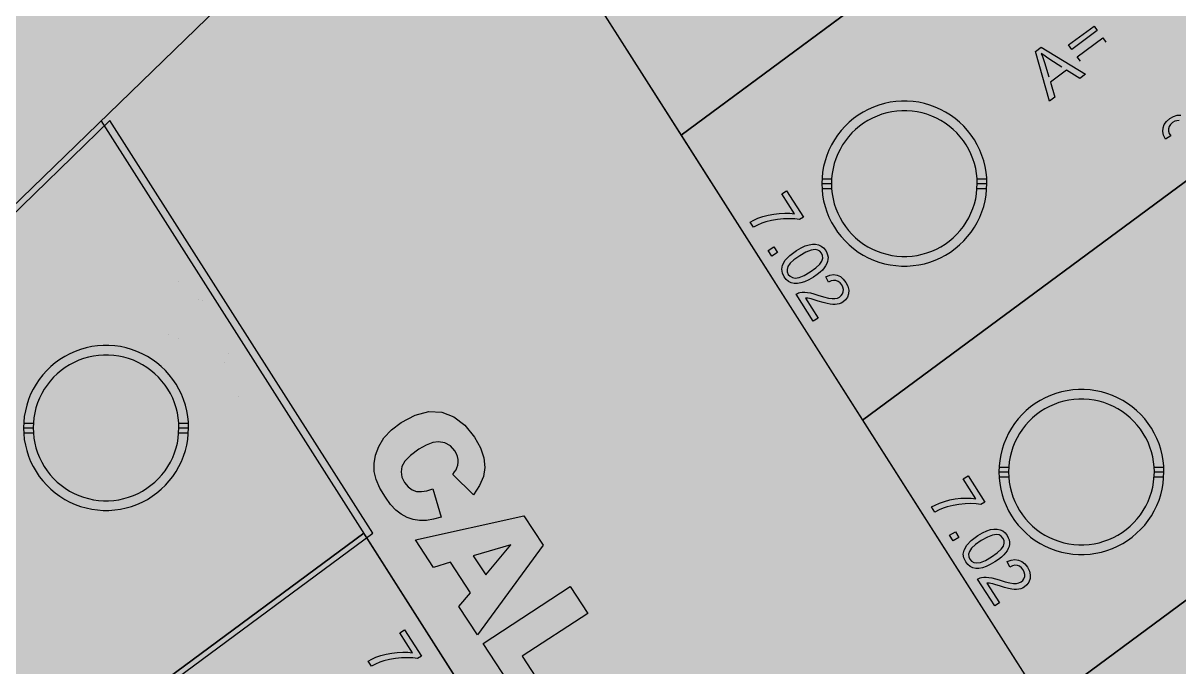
# Model space of a CAD drawing. Extents: x -5280327 to 29700, y -3925683 to 5564800.
# Drawn here: x 21607 to 22547, y 9673 to 10197 of the extents above; entities that cross this region are included whole.
import ezdxf

# ---------------------------------------------------------------- set-up
doc = ezdxf.new("R2010")
doc.units = 0
doc.linetypes.add('6', pattern=[2640.874023, 1320.437012, -1320.437012])
doc.layers.get('0').update_dxf_attribs({"linetype": 'CONTINUOUS'})
for name, color, linetype in [('31_PREDIOS_TOTAL', 7, 'CONTINUOUS'), ('CIRCULO', 7, 'CONTINUOUS'), ('LOTES', 7, 'CONTINUOUS'), ('textos', 7, 'CONTINUOUS')]:
    doc.layers.add(name, color=color, linetype=linetype)

msp = doc.modelspace()

# ---------------------------------------------------------------- linework, layer by layer
at = {"color": 7, "linetype": '6', "const_width": 10343.08}
msp.add_lwpolyline([(0, 29405.62), (24528.32, 0)], dxfattribs=at)
msp.add_lwpolyline([(0, 29405.62), (24528.32, 0)], dxfattribs=at)
at = {"color": 7}
for points in [[(22142.17, 10105.49, 66061.73), (22850.55, 10629.49, 66061.73)], [(16936.71, 5592.63, 33050.6), (16964.45, 5610.34, 33050.6), (17311.34, 5926.8, 33050.6), (17747.95, 6338.11, 33050.6), (18321.34, 6882.04, 33050.6), (18647, 7191.72, 33050.6), (19214.27, 7737.02, 33050.6), (19611.56, 8127.19, 33050.6), (20142.02, 8640.13, 33050.6), (20597.98, 9076.75, 33050.6), (21046.7, 9511.8, 33050.6), (21516.53, 9968.51, 33050.6), (21996.07, 10433.28, 33050.6)], [(22289.78, 9873.67, 66061.73), (22935.43, 10351.26, 66061.73)], [(22437.39, 9641.85, 66061.73), (22924.39, 10002.08, 66061.73)], [(21940.17, 9817.84, -190366.71), (21946.9, 9794.87, -190366.7), (21946.9, 9794.87, -190366.7), (21940.82, 9793.08, -190366.69), (21935, 9792.18, -190366.69), (21929.44, 9792.15, -190366.69), (21929.44, 9792.15, -190366.69), (21924.17, 9792.98, -190366.69), (21919.2, 9794.64, -190366.69), (21914.53, 9797.13, -190366.69), (21914.53, 9797.13, -190366.69), (21910.08, 9800.61, -190366.69), (21905.74, 9805.24, -190366.69), (21901.53, 9811.02, -190366.69), (21901.53, 9811.02, -190366.69), (21897.18, 9818.49, -190366.69), (21894.19, 9825.51, -190366.69), (21892.56, 9832.08, -190366.7), (21892.56, 9832.08, -190366.7), (21892.33, 9838.57, -190366.7), (21893.51, 9845.36, -190366.7), (21896.12, 9852.44, -190366.71), (21896.12, 9852.44, -190366.71), (21900.36, 9859.42, -190366.71), (21906.42, 9865.91, -190366.72), (21914.3, 9871.9, -190366.73), (21914.3, 9871.9, -190366.73), (21925.8, 9877.93, -190366.73), (21936.85, 9880.7, -190366.74), (21947.45, 9880.21, -190366.74), (21947.45, 9880.21, -190366.74), (21957.34, 9876.55, -190366.74), (21966.25, 9869.79, -190366.74), (21974.19, 9859.93, -190366.74), (21974.19, 9859.93, -190366.74), (21979, 9851.25, -190366.74), (21981.78, 9843.05, -190366.73), (21982.52, 9835.34, -190366.73), (21982.52, 9835.34, -190366.73), (21981.32, 9827.9, -190366.73), (21978.26, 9820.48, -190366.72), (21973.33, 9813.1, -190366.72), (21956.4, 9829.62, -190366.72), (21956.4, 9829.62, -190366.72), (21957.92, 9831.59, -190366.72), (21959.04, 9833.33, -190366.72), (21959.75, 9834.84, -190366.72), (21959.75, 9834.84, -190366.72), (21960.44, 9837.17, -190366.72), (21960.75, 9839.51, -190366.73), (21960.68, 9841.86, -190366.73), (21960.68, 9841.86, -190366.73), (21960.23, 9844.2, -190366.73), (21959.39, 9846.47, -190366.73), (21958.15, 9848.69, -190366.73), (21958.15, 9848.69, -190366.73), (21954.5, 9852.83, -190366.73), (21950.01, 9855.33, -190366.73), (21944.71, 9856.18, -190366.73), (21944.71, 9856.18, -190366.73), (21940.09, 9855.54, -190366.73), (21934.78, 9853.5, -190366.72), (21928.78, 9850.05, -190366.72), (21928.78, 9850.05, -190366.72), (21922, 9845.06, -190366.71), (21917.39, 9840.35, -190366.71), (21914.95, 9835.92, -190366.71), (21914.95, 9835.92, -190366.71), (21914.29, 9831.62, -190366.7), (21915.02, 9827.32, -190366.7), (21917.14, 9823.01, -190366.7), (21917.14, 9823.01, -190366.7), (21920.05, 9819.42, -190366.7), (21923.29, 9817.02, -190366.7), (21926.88, 9815.81, -190366.7), (21926.88, 9815.81, -190366.7), (21930.85, 9815.64, -190366.7), (21935.29, 9816.31, -190366.7), (21940.17, 9817.84, -190366.71)], [(21970.88, 9733.16, -190366.67), (21954.58, 9758.1, -190366.68), (21940.65, 9753.89, -190366.67), (21926.03, 9776.27, -190366.68), (22014.28, 9795.92, -190366.72), (22029.87, 9772.05, -190366.72), (21976.42, 9699.13, -190366.66), (21961.45, 9722.04, -190366.67), (21970.88, 9733.16, -190366.67)], [(21221.14, 9291.46, 66160.85), (21883.99, 9781.77, 66160.85)], [(22003.55, 9772.23, -190366.71), (21973, 9763.37, -190366.69), (21983.2, 9747.76, -190366.69), (22003.55, 9772.23, -190366.71)], [(22051.85, 9738.41, -190366.71), (22066.15, 9716.52, -190366.7), (22012.75, 9681.63, -190366.66), (22035.07, 9647.46, -190366.65), (22017.62, 9636.06, -190366.64), (21981, 9692.12, -190366.66), (22051.85, 9738.41, -190366.71)]]:
    msp.add_polyline3d(points, dxfattribs=at)
at = {"layer": '31_PREDIOS_TOTAL', "color": 7, "const_width": 0.00153}
for points in [[(21710.66, 9966.71), (21708.07, 9970.77), (21733.92, 9987.23), (21733.92, 9987.23), (21732.3, 9987.71), (21730.56, 9988.4), (21728.68, 9989.29), (21728.68, 9989.29), (21726.85, 9990.28), (21725.25, 9991.26), (21723.87, 9992.23), (21727.79, 9994.72), (21727.79, 9994.72), (21730.31, 9993.28), (21732.87, 9992.12), (21735.45, 9991.24), (21735.45, 9991.24), (21737.93, 9990.67), (21740.17, 9990.4), (21742.16, 9990.45), (21743.83, 9987.83), (21710.66, 9966.71)], [(21733.56, 9966.7), (21733.56, 9966.7), (21737.3, 9968.89), (21740.7, 9970.49), (21743.76, 9971.5), (21743.76, 9971.5), (21746.56, 9971.96), (21749.15, 9971.94), (21751.55, 9971.42), (21751.55, 9971.42), (21753.73, 9970.39), (21755.64, 9968.8), (21757.3, 9966.67), (21757.3, 9966.67), (21758.27, 9964.9), (21758.9, 9963.12), (21759.2, 9961.33), (21759.2, 9961.33), (21759.19, 9959.55), (21758.86, 9957.79), (21758.22, 9956.05), (21758.22, 9956.05), (21757.3, 9954.32), (21756.1, 9952.6), (21754.62, 9950.87), (21754.62, 9950.87), (21752.73, 9949.08), (21750.28, 9947.18), (21747.28, 9945.15), (21747.28, 9945.15), (21743.57, 9942.98), (21740.19, 9941.38), (21737.14, 9940.37), (21737.14, 9940.37), (21734.34, 9939.9), (21731.75, 9939.92), (21729.34, 9940.43), (21729.34, 9940.43), (21727.16, 9941.46), (21725.24, 9943.05), (21723.57, 9945.19), (21723.57, 9945.19), (21722.07, 9948.39), (21721.61, 9951.62), (21722.21, 9954.88), (21722.21, 9954.88), (21724.38, 9958.81), (21728.17, 9962.75), (21733.56, 9966.7)], [(21736.22, 9962.53), (21731.54, 9959.25), (21728.33, 9956.32), (21726.6, 9953.73), (21726.6, 9953.73), (21725.98, 9951.41), (21726.08, 9949.27), (21726.9, 9947.32), (21726.9, 9947.32), (21728.33, 9945.74), (21730.23, 9944.75), (21732.6, 9944.34), (21732.6, 9944.34), (21735.68, 9944.81), (21739.69, 9946.47), (21744.63, 9949.32), (21744.63, 9949.32), (21749.32, 9952.61), (21752.53, 9955.55), (21754.26, 9958.13), (21754.26, 9958.13), (21754.87, 9960.45), (21754.76, 9962.6), (21753.92, 9964.58), (21753.92, 9964.58), (21752.55, 9966.15), (21750.81, 9967.14), (21748.71, 9967.54), (21748.71, 9967.54), (21745.39, 9967.06), (21741.22, 9965.39), (21736.22, 9962.53)], [(21735.07, 9928.38), (21739.68, 9931.32), (21742.63, 9926.7), (21738.01, 9923.76), (21735.07, 9928.38)], [(21751.51, 9902.55), (21748.93, 9906.61), (21774.77, 9923.07), (21774.77, 9923.07), (21773.16, 9923.55), (21771.41, 9924.24), (21769.53, 9925.13), (21769.53, 9925.13), (21767.7, 9926.12), (21766.1, 9927.1), (21764.72, 9928.07), (21768.64, 9930.57), (21768.64, 9930.57), (21771.17, 9929.12), (21773.72, 9927.96), (21776.3, 9927.08), (21776.3, 9927.08), (21778.78, 9926.51), (21781.02, 9926.24), (21783.02, 9926.29), (21784.68, 9923.68), (21751.51, 9902.55)], [(21796.47, 9887), (21793.59, 9890.84), (21793.59, 9890.84), (21794.78, 9892.17), (21795.61, 9893.42), (21796.08, 9894.58), (21796.08, 9894.58), (21796.3, 9896.37), (21796.01, 9898.09), (21795.24, 9899.74), (21795.24, 9899.74), (21794.33, 9900.9), (21793.24, 9901.81), (21791.99, 9902.45), (21791.99, 9902.45), (21790.16, 9902.96), (21788.16, 9903.1), (21785.99, 9902.88), (21785.99, 9902.88), (21783.55, 9902.19), (21780.76, 9900.96), (21777.61, 9899.16), (21777.61, 9899.16), (21779.64, 9898.98), (21781.51, 9898.49), (21783.21, 9897.69), (21783.21, 9897.69), (21784.72, 9896.63), (21786.03, 9895.38), (21787.12, 9893.94), (21787.12, 9893.94), (21788.42, 9891.15), (21788.89, 9888.22), (21788.53, 9885.13), (21788.53, 9885.13), (21787.35, 9882.15), (21785.39, 9879.56), (21782.63, 9877.36), (21782.63, 9877.36), (21780.51, 9876.22), (21778.3, 9875.44), (21775.99, 9875.02), (21775.99, 9875.02), (21773.71, 9874.98), (21771.57, 9875.34), (21769.56, 9876.1), (21769.56, 9876.1), (21767.73, 9877.23), (21766.13, 9878.7), (21764.75, 9880.52), (21764.75, 9880.52), (21763.14, 9883.95), (21762.63, 9887.5), (21763.21, 9891.16), (21763.21, 9891.16), (21765.11, 9894.87), (21768.52, 9898.54), (21773.47, 9902.19), (21773.47, 9902.19), (21779.52, 9905.49), (21784.92, 9907.27), (21789.65, 9907.52), (21789.65, 9907.52), (21793.21, 9906.56), (21796.24, 9904.59), (21798.73, 9901.61), (21798.73, 9901.61), (21800.04, 9899.02), (21800.67, 9896.42), (21800.61, 9893.83), (21800.61, 9893.83), (21799.88, 9891.35), (21798.51, 9889.07), (21796.47, 9887)], [(21771.68, 9894.5), (21770.37, 9893.52), (21769.22, 9892.37), (21768.24, 9891.05), (21768.24, 9891.05), (21767.49, 9889.63), (21767.05, 9888.18), (21766.91, 9886.7), (21766.91, 9886.7), (21767.04, 9885.27), (21767.42, 9883.93), (21768.04, 9882.71), (21768.04, 9882.71), (21769.31, 9881.22), (21770.94, 9880.19), (21772.93, 9879.61), (21772.93, 9879.61), (21775.13, 9879.57), (21777.4, 9880.15), (21779.74, 9881.35), (21779.74, 9881.35), (21781.73, 9882.9), (21783.14, 9884.66), (21783.97, 9886.61), (21783.97, 9886.61), (21784.23, 9888.63), (21783.91, 9890.58), (21783.02, 9892.47), (21783.02, 9892.47), (21781.69, 9894.07), (21780.04, 9895.2), (21778.08, 9895.87), (21778.08, 9895.87), (21775.95, 9896.02), (21773.82, 9895.56), (21771.68, 9894.5)]]:
    msp.add_lwpolyline(points, dxfattribs=at)
at = {"layer": '31_PREDIOS_TOTAL', "color": 7}
for points in [[(22480.66, 10190.77, 33030.86), (22459.85, 10175.41, 33030.86), (22457.19, 10179.02, 33030.86), (22477.99, 10194.38, 33030.86), (22480.66, 10190.77, 33030.86)], [(22466.91, 10165.85, 33030.86), (22464.25, 10169.46, 33030.86), (22485.05, 10184.82, 33030.86), (22487.72, 10181.21, 33030.86)], [(22441.65, 10133.35, 33030.86), (22430.49, 10173.8, 33030.86), (22434.99, 10177.11, 33030.86), (22471.14, 10155.12, 33030.86), (22466.39, 10151.62, 33030.86), (22455.67, 10158.45, 33030.86), (22442.5, 10148.72, 33030.86), (22446.08, 10136.62, 33030.86), (22441.65, 10133.35, 33030.86)], [(22451.88, 10160.89, 33030.86), (22442.15, 10167.19, 33030.86), (22442.15, 10167.19, 33030.86), (22439.39, 10169.01, 33030.86), (22437.04, 10170.63, 33030.86), (22435.09, 10172.07, 33030.86), (22435.09, 10172.07, 33030.86), (22436.12, 10169.72, 33030.86), (22437.03, 10167.3, 33030.86), (22437.83, 10164.8, 33030.86), (22441.19, 10153, 33030.86)], [(22547.29, 10117.42, 33030.86), (22545.44, 10117.41, 33030.86), (22543.62, 10116.88, 33030.86), (22541.84, 10115.83, 33030.86), (22541.84, 10115.83, 33030.86), (22540.24, 10114.36, 33030.86), (22539.17, 10112.7, 33030.86), (22538.61, 10110.85, 33030.86), (22538.61, 10110.85, 33030.86), (22538.61, 10108.9, 33030.86), (22539.19, 10106.94, 33030.86), (22540.35, 10104.96, 33030.86), (22536.07, 10102.43, 33030.86), (22536.07, 10102.43, 33030.86), (22534.58, 10105.54, 33030.86), (22533.93, 10108.56, 33030.86), (22534.13, 10111.47, 33030.86), (22534.13, 10111.47, 33030.86), (22535.15, 10114.23, 33030.86), (22536.96, 10116.77, 33030.86), (22539.56, 10119.1, 33030.86), (22539.56, 10119.1, 33030.86), (22542.58, 10120.9, 33030.86), (22545.59, 10121.83, 33030.86), (22548.59, 10121.89, 33030.86)], [(22224.05, 10057.85, 33030.86), (22227.95, 10060.33, 33030.86), (22241.57, 10038.94, 33030.86), (22238.41, 10036.93, 33030.86), (22238.41, 10036.93, 33030.86), (22234.59, 10037.45, 33030.86), (22230.29, 10037.64, 33030.86), (22225.51, 10037.51, 33030.86), (22225.51, 10037.51, 33030.86), (22220.54, 10037.03, 33030.86), (22215.71, 10036.2, 33030.86), (22211.01, 10035, 33030.86), (22211.01, 10035, 33030.86), (22207.7, 10033.9, 33030.86), (22204.34, 10032.49, 33030.86), (22200.94, 10030.78, 33030.86), (22198.28, 10034.95, 33030.86), (22198.28, 10034.95, 33030.86), (22201.19, 10036.52, 33030.86), (22204.65, 10038, 33030.86), (22208.68, 10039.41, 33030.86), (22208.68, 10039.41, 33030.86), (22213.03, 10040.61, 33030.86), (22217.47, 10041.47, 33030.86), (22222, 10041.99, 33030.86), (22222, 10041.99, 33030.86), (22226.43, 10042.19, 33030.86), (22230.54, 10042.08, 33030.86), (22234.35, 10041.67, 33030.86), (22224.05, 10057.85, 33030.86)], [(22212.96, 10011.89, 33030.86), (22217.58, 10014.83, 33030.86), (22220.52, 10010.21, 33030.86), (22215.9, 10007.27, 33030.86), (22212.96, 10011.89, 33030.86)], [(22235.97, 10011.72, 33030.86), (22235.97, 10011.72, 33030.86), (22239.71, 10013.91, 33030.86), (22243.11, 10015.51, 33030.86), (22246.17, 10016.52, 33030.86), (22246.17, 10016.52, 33030.86), (22248.96, 10016.99, 33030.86), (22251.56, 10016.96, 33030.86), (22253.96, 10016.45, 33030.86), (22253.96, 10016.45, 33030.86), (22256.13, 10015.41, 33030.86), (22258.05, 10013.83, 33030.86), (22259.71, 10011.7, 33030.86), (22259.71, 10011.7, 33030.86), (22260.67, 10009.92, 33030.86), (22261.3, 10008.14, 33030.86), (22261.61, 10006.35, 33030.86), (22261.61, 10006.35, 33030.86), (22261.59, 10004.57, 33030.86), (22261.26, 10002.81, 33030.86), (22260.63, 10001.07, 33030.86), (22260.63, 10001.07, 33030.86), (22259.7, 9999.34, 33030.86), (22258.5, 9997.62, 33030.86), (22257.02, 9995.89, 33030.86), (22257.02, 9995.89, 33030.86), (22255.13, 9994.11, 33030.86), (22252.69, 9992.2, 33030.86), (22249.69, 9990.18, 33030.86), (22249.69, 9990.18, 33030.86), (22245.98, 9988, 33030.86), (22242.59, 9986.41, 33030.86), (22239.54, 9985.39, 33030.86), (22239.54, 9985.39, 33030.86), (22236.75, 9984.92, 33030.86), (22234.15, 9984.94, 33030.86), (22231.75, 9985.45, 33030.86), (22231.75, 9985.45, 33030.86), (22229.57, 9986.49, 33030.86), (22227.64, 9988.07, 33030.86), (22225.97, 9990.22, 33030.86), (22225.97, 9990.22, 33030.86), (22224.47, 9993.41, 33030.86), (22224.02, 9996.64, 33030.86), (22224.62, 9999.9, 33030.86), (22224.62, 9999.9, 33030.86), (22226.79, 10003.83, 33030.86), (22230.57, 10007.77, 33030.86), (22235.97, 10011.72, 33030.86)], [(22238.62, 10007.55, 33030.86), (22233.94, 10004.27, 33030.86), (22230.74, 10001.34, 33030.86), (22229.01, 9998.75, 33030.86), (22229.01, 9998.75, 33030.86), (22228.38, 9996.43, 33030.86), (22228.48, 9994.29, 33030.86), (22229.31, 9992.34, 33030.86), (22229.31, 9992.34, 33030.86), (22230.73, 9990.77, 33030.86), (22232.63, 9989.77, 33030.86), (22235, 9989.36, 33030.86), (22235, 9989.36, 33030.86), (22238.08, 9989.84, 33030.86), (22242.09, 9991.5, 33030.86), (22247.03, 9994.35, 33030.86), (22247.03, 9994.35, 33030.86), (22251.73, 9997.63, 33030.86), (22254.94, 10000.57, 33030.86), (22256.66, 10003.15, 33030.86), (22256.66, 10003.15, 33030.86), (22257.28, 10005.47, 33030.86), (22257.16, 10007.62, 33030.86), (22256.32, 10009.6, 33030.86), (22256.32, 10009.6, 33030.86), (22254.95, 10011.17, 33030.86), (22253.22, 10012.16, 33030.86), (22251.11, 10012.56, 33030.86), (22251.11, 10012.56, 33030.86), (22247.79, 10012.08, 33030.86), (22243.63, 10010.41, 33030.86), (22238.62, 10007.55, 33030.86)], [(22253.49, 9956.84, 33030.86), (22249.6, 9954.36, 33030.86), (22235.69, 9976.2, 33030.86), (22235.69, 9976.2, 33030.86), (22236.68, 9976.78, 33030.86), (22237.71, 9977.22, 33030.86), (22238.81, 9977.52, 33030.86), (22238.81, 9977.52, 33030.86), (22240.71, 9977.79, 33030.86), (22242.75, 9977.83, 33030.86), (22244.9, 9977.64, 33030.86), (22244.9, 9977.64, 33030.86), (22247.32, 9977.21, 33030.86), (22250.11, 9976.5, 33030.86), (22253.29, 9975.52, 33030.86), (22253.29, 9975.52, 33030.86), (22258.07, 9974.07, 33030.86), (22261.94, 9973.12, 33030.86), (22264.92, 9972.7, 33030.86), (22264.92, 9972.7, 33030.86), (22267.28, 9972.72, 33030.86), (22269.3, 9973.13, 33030.86), (22271, 9973.91, 33030.86), (22271, 9973.91, 33030.86), (22272.4, 9975.08, 33030.86), (22273.39, 9976.51, 33030.86), (22273.97, 9978.23, 33030.86), (22273.97, 9978.23, 33030.86), (22274.09, 9980.08, 33030.86), (22273.68, 9981.93, 33030.86), (22272.77, 9983.78, 33030.86), (22272.77, 9983.78, 33030.86), (22271.41, 9985.48, 33030.86), (22269.83, 9986.67, 33030.86), (22268.02, 9987.35, 33030.86), (22268.02, 9987.35, 33030.86), (22266.08, 9987.48, 33030.86), (22264.08, 9987.04, 33030.86), (22262.02, 9986.03, 33030.86), (22259.8, 9990.47, 33030.86), (22259.8, 9990.47, 33030.86), (22263.01, 9991.74, 33030.86), (22266.06, 9992.18, 33030.86), (22268.96, 9991.77, 33030.86), (22268.96, 9991.77, 33030.86), (22271.64, 9990.56, 33030.86), (22274.05, 9988.58, 33030.86), (22276.18, 9985.83, 33030.86), (22276.18, 9985.83, 33030.86), (22277.77, 9982.69, 33030.86), (22278.48, 9979.62, 33030.86), (22278.34, 9976.62, 33030.86), (22278.34, 9976.62, 33030.86), (22277.42, 9973.87, 33030.86), (22275.83, 9971.56, 33030.86), (22273.57, 9969.69, 33030.86), (22273.57, 9969.69, 33030.86), (22272.19, 9968.94, 33030.86), (22270.72, 9968.38, 33030.86), (22269.15, 9968.02, 33030.86), (22269.15, 9968.02, 33030.86), (22267.43, 9967.85, 33030.86), (22265.52, 9967.89, 33030.86), (22263.4, 9968.14, 33030.86), (22263.4, 9968.14, 33030.86), (22260.84, 9968.66, 33030.86), (22257.58, 9969.51, 33030.86), (22253.61, 9970.69, 33030.86), (22253.61, 9970.69, 33030.86), (22250.42, 9971.67, 33030.86), (22248.04, 9972.35, 33030.86), (22246.46, 9972.73, 33030.86), (22246.46, 9972.73, 33030.86), (22245.32, 9972.92, 33030.86), (22244.22, 9973.02, 33030.86), (22243.18, 9973.05, 33030.86), (22253.49, 9956.84, 33030.86)], [(22371.66, 9826.03, 33030.86), (22375.56, 9828.51, 33030.86), (22389.18, 9807.12, 33030.86), (22386.02, 9805.11, 33030.86), (22386.02, 9805.11, 33030.86), (22382.21, 9805.63, 33030.86), (22377.9, 9805.82, 33030.86), (22373.12, 9805.68, 33030.86), (22373.12, 9805.68, 33030.86), (22368.16, 9805.21, 33030.86), (22363.32, 9804.38, 33030.86), (22358.62, 9803.18, 33030.86), (22358.62, 9803.18, 33030.86), (22355.32, 9802.08, 33030.86), (22351.96, 9800.67, 33030.86), (22348.55, 9798.96, 33030.86), (22345.9, 9803.13, 33030.86), (22345.9, 9803.13, 33030.86), (22348.8, 9804.69, 33030.86), (22352.27, 9806.18, 33030.86), (22356.29, 9807.59, 33030.86), (22356.29, 9807.59, 33030.86), (22360.64, 9808.79, 33030.86), (22365.08, 9809.65, 33030.86), (22369.61, 9810.17, 33030.86), (22369.61, 9810.17, 33030.86), (22374.04, 9810.37, 33030.86), (22378.16, 9810.26, 33030.86), (22381.97, 9809.85, 33030.86), (22371.66, 9826.03, 33030.86)], [(22360.57, 9780.07, 33030.86), (22365.19, 9783.01, 33030.86), (22368.14, 9778.39, 33030.86), (22363.52, 9775.45, 33030.86), (22360.57, 9780.07, 33030.86)], [(22383.58, 9779.9, 33030.86), (22383.58, 9779.9, 33030.86), (22387.32, 9782.09, 33030.86), (22390.72, 9783.69, 33030.86), (22393.78, 9784.7, 33030.86), (22393.78, 9784.7, 33030.86), (22396.58, 9785.17, 33030.86), (22399.17, 9785.14, 33030.86), (22401.57, 9784.62, 33030.86), (22401.57, 9784.62, 33030.86), (22403.75, 9783.59, 33030.86), (22405.66, 9782.01, 33030.86), (22407.32, 9779.88, 33030.86), (22407.32, 9779.88, 33030.86), (22408.28, 9778.1, 33030.86), (22408.92, 9776.32, 33030.86), (22409.22, 9774.53, 33030.86), (22409.22, 9774.53, 33030.86), (22409.2, 9772.75, 33030.86), (22408.88, 9770.99, 33030.86), (22408.24, 9769.25, 33030.86), (22408.24, 9769.25, 33030.86), (22407.32, 9767.52, 33030.86), (22406.11, 9765.8, 33030.86), (22404.64, 9764.07, 33030.86), (22404.64, 9764.07, 33030.86), (22402.74, 9762.29, 33030.86), (22400.3, 9760.38, 33030.86), (22397.3, 9758.36, 33030.86), (22397.3, 9758.36, 33030.86), (22393.59, 9756.18, 33030.86), (22390.21, 9754.59, 33030.86), (22387.15, 9753.57, 33030.86), (22387.15, 9753.57, 33030.86), (22384.36, 9753.1, 33030.86), (22381.76, 9753.12, 33030.86), (22379.36, 9753.63, 33030.86), (22379.36, 9753.63, 33030.86), (22377.18, 9754.66, 33030.86), (22375.25, 9756.25, 33030.86), (22373.59, 9758.39, 33030.86), (22373.59, 9758.39, 33030.86), (22372.08, 9761.59, 33030.86), (22371.63, 9764.82, 33030.86), (22372.23, 9768.08, 33030.86), (22372.23, 9768.08, 33030.86), (22374.4, 9772.01, 33030.86), (22378.19, 9775.95, 33030.86), (22383.58, 9779.9, 33030.86)], [(22386.24, 9775.73, 33030.86), (22381.55, 9772.45, 33030.86), (22378.35, 9769.52, 33030.86), (22376.62, 9766.93, 33030.86), (22376.62, 9766.93, 33030.86), (22376, 9764.61, 33030.86), (22376.1, 9762.47, 33030.86), (22376.92, 9760.52, 33030.86), (22376.92, 9760.52, 33030.86), (22378.34, 9758.95, 33030.86), (22380.24, 9757.95, 33030.86), (22382.62, 9757.54, 33030.86), (22382.62, 9757.54, 33030.86), (22385.69, 9758.01, 33030.86), (22389.7, 9759.68, 33030.86), (22394.65, 9762.53, 33030.86), (22394.65, 9762.53, 33030.86), (22399.34, 9765.81, 33030.86), (22402.55, 9768.75, 33030.86), (22404.27, 9771.33, 33030.86), (22404.27, 9771.33, 33030.86), (22404.89, 9773.65, 33030.86), (22404.78, 9775.8, 33030.86), (22403.93, 9777.78, 33030.86), (22403.93, 9777.78, 33030.86), (22402.57, 9779.35, 33030.86), (22400.83, 9780.34, 33030.86), (22398.73, 9780.74, 33030.86), (22398.73, 9780.74, 33030.86), (22395.4, 9780.26, 33030.86), (22391.24, 9778.59, 33030.86), (22386.24, 9775.73, 33030.86)], [(22401.11, 9725.02, 33030.86), (22397.21, 9722.54, 33030.86), (22383.3, 9744.38, 33030.86), (22383.3, 9744.38, 33030.86), (22384.29, 9744.96, 33030.86), (22385.33, 9745.4, 33030.86), (22386.42, 9745.7, 33030.86), (22386.42, 9745.7, 33030.86), (22388.33, 9745.97, 33030.86), (22390.36, 9746.01, 33030.86), (22392.52, 9745.82, 33030.86), (22392.52, 9745.82, 33030.86), (22394.93, 9745.38, 33030.86), (22397.72, 9744.68, 33030.86), (22400.9, 9743.7, 33030.86), (22400.9, 9743.7, 33030.86), (22405.68, 9742.25, 33030.86), (22409.56, 9741.3, 33030.86), (22412.53, 9740.88, 33030.86), (22412.53, 9740.88, 33030.86), (22414.89, 9740.9, 33030.86), (22416.92, 9741.31, 33030.86), (22418.62, 9742.09, 33030.86), (22418.62, 9742.09, 33030.86), (22420.02, 9743.25, 33030.86), (22421.01, 9744.69, 33030.86), (22421.59, 9746.41, 33030.86), (22421.59, 9746.41, 33030.86), (22421.7, 9748.26, 33030.86), (22421.3, 9750.11, 33030.86), (22420.38, 9751.96, 33030.86), (22420.38, 9751.96, 33030.86), (22419.02, 9753.66, 33030.86), (22417.44, 9754.85, 33030.86), (22415.64, 9755.53, 33030.86), (22415.64, 9755.53, 33030.86), (22413.69, 9755.66, 33030.86), (22411.69, 9755.22, 33030.86), (22409.64, 9754.21, 33030.86), (22407.41, 9758.65, 33030.86), (22407.41, 9758.65, 33030.86), (22410.62, 9759.92, 33030.86), (22413.68, 9760.36, 33030.86), (22416.57, 9759.95, 33030.86), (22416.57, 9759.95, 33030.86), (22419.25, 9758.74, 33030.86), (22421.66, 9756.76, 33030.86), (22423.79, 9754.01, 33030.86), (22423.79, 9754.01, 33030.86), (22425.38, 9750.87, 33030.86), (22426.1, 9747.8, 33030.86), (22425.95, 9744.8, 33030.86), (22425.95, 9744.8, 33030.86), (22425.03, 9742.05, 33030.86), (22423.44, 9739.74, 33030.86), (22421.18, 9737.87, 33030.86), (22421.18, 9737.87, 33030.86), (22419.81, 9737.12, 33030.86), (22418.34, 9736.56, 33030.86), (22416.76, 9736.2, 33030.86), (22416.76, 9736.2, 33030.86), (22415.05, 9736.03, 33030.86), (22413.13, 9736.07, 33030.86), (22411.02, 9736.32, 33030.86), (22411.02, 9736.32, 33030.86), (22408.45, 9736.84, 33030.86), (22405.19, 9737.69, 33030.86), (22401.22, 9738.87, 33030.86), (22401.22, 9738.87, 33030.86), (22398.03, 9739.85, 33030.86), (22395.65, 9740.53, 33030.86), (22394.08, 9740.91, 33030.86), (22394.08, 9740.91, 33030.86), (22392.93, 9741.1, 33030.86), (22391.84, 9741.2, 33030.86), (22390.79, 9741.22, 33030.86), (22401.11, 9725.02, 33030.86)], [(21913.32, 9700.67, 33030.86), (21917.22, 9703.15, 33030.86), (21930.84, 9681.76, 33030.86), (21927.68, 9679.76, 33030.86), (21927.68, 9679.76, 33030.86), (21923.87, 9680.27, 33030.86), (21919.56, 9680.46, 33030.86), (21914.78, 9680.33, 33030.86), (21914.78, 9680.33, 33030.86), (21909.82, 9679.85, 33030.86), (21904.99, 9679.02, 33030.86), (21900.28, 9677.83, 33030.86), (21900.28, 9677.83, 33030.86), (21896.98, 9676.72, 33030.86), (21893.62, 9675.31, 33030.86), (21890.21, 9673.6, 33030.86), (21887.56, 9677.77, 33030.86), (21887.56, 9677.77, 33030.86), (21890.46, 9679.34, 33030.86), (21893.93, 9680.82, 33030.86), (21897.95, 9682.23, 33030.86), (21897.95, 9682.23, 33030.86), (21902.3, 9683.43, 33030.86), (21906.74, 9684.29, 33030.86), (21911.28, 9684.81, 33030.86), (21911.28, 9684.81, 33030.86), (21915.7, 9685.01, 33030.86), (21919.82, 9684.9, 33030.86), (21923.63, 9684.49, 33030.86), (21913.32, 9700.67, 33030.86)]]:
    msp.add_polyline3d(points, dxfattribs=at)
at = {"layer": '@NUMEROS DE LOTES', "color": 7, "const_width": 9.98}
for points in [[(22311.2, 10078.87), (22296.8, 10081.45), (22296.8, 10081.45), (22298.36, 10085.68), (22300.66, 10089.2), (22303.7, 10092), (22303.7, 10092), (22307.57, 10094.04), (22312.39, 10095.26), (22318.15, 10095.67), (22318.15, 10095.67), (22324.65, 10095.22), (22329.82, 10093.89), (22333.67, 10091.66), (22333.67, 10091.66), (22336.33, 10088.77), (22337.93, 10085.41), (22338.46, 10081.6), (22338.46, 10081.6), (22338.25, 10079.31), (22337.6, 10077.16), (22336.52, 10075.17), (22336.52, 10075.17), (22335, 10073.33), (22333.04, 10071.65), (22330.64, 10070.12), (22330.64, 10070.12), (22332.6, 10069.57), (22334.22, 10068.96), (22335.51, 10068.29), (22335.51, 10068.29), (22337.19, 10067.05), (22338.61, 10065.57), (22339.75, 10063.86), (22339.75, 10063.86), (22340.59, 10061.9), (22341.1, 10059.72), (22341.27, 10057.29), (22341.27, 10057.29), (22340.99, 10054.14), (22340.15, 10051.08), (22338.76, 10048.11), (22338.76, 10048.11), (22336.84, 10045.4), (22334.44, 10043.15), (22331.54, 10041.34), (22331.54, 10041.34), (22328.07, 10040.02), (22323.95, 10039.23), (22319.16, 10038.96), (22319.16, 10038.96), (22314.53, 10039.16), (22310.59, 10039.75), (22307.36, 10040.72), (22307.36, 10040.72), (22304.65, 10042.07), (22302.28, 10043.79), (22300.26, 10045.86), (22300.26, 10045.86), (22298.54, 10048.31), (22297.11, 10051.15), (22295.97, 10054.37), (22311.2, 10056.39), (22311.2, 10056.39), (22311.9, 10053.64), (22312.83, 10051.51), (22313.98, 10050.02), (22313.98, 10050.02), (22315.36, 10049.03), (22316.96, 10048.44), (22318.79, 10048.24), (22318.79, 10048.24), (22320.72, 10048.49), (22322.42, 10049.24), (22323.89, 10050.48), (22323.89, 10050.48), (22325.03, 10052.15), (22325.71, 10054.14), (22325.93, 10056.47), (22325.93, 10056.47), (22325.71, 10058.82), (22325.06, 10060.79), (22323.97, 10062.38), (22323.97, 10062.38), (22322.5, 10063.54), (22320.73, 10064.24), (22318.64, 10064.47), (22318.64, 10064.47), (22317.29, 10064.37), (22315.65, 10064.07), (22313.7, 10063.57), (22314.49, 10074.46), (22314.49, 10074.46), (22315.27, 10074.35), (22315.93, 10074.29), (22316.47, 10074.27), (22316.47, 10074.27), (22318.35, 10074.48), (22320.02, 10075.12), (22321.46, 10076.18), (22321.46, 10076.18), (22322.57, 10077.53), (22323.24, 10079.04), (22323.46, 10080.7), (22323.46, 10080.7), (22323.3, 10082.26), (22322.8, 10083.6), (22321.97, 10084.71), (22321.97, 10084.71), (22320.85, 10085.54), (22319.47, 10086.04), (22317.85, 10086.2), (22317.85, 10086.2), (22316.17, 10086.02), (22314.71, 10085.48), (22313.48, 10084.58), (22313.48, 10084.58), (22312.48, 10083.22), (22311.71, 10081.32), (22311.2, 10078.87)], [(21659.96, 9896.91), (21659.96, 9841.15), (21644.55, 9841.15), (21644.55, 9877.69), (21644.55, 9877.69), (21642.09, 9875.91), (21639.67, 9874.38), (21637.32, 9873.09), (21637.32, 9873.09), (21634.79, 9871.93), (21631.86, 9870.81), (21628.55, 9869.72), (21628.55, 9882.21), (21628.55, 9882.21), (21633.35, 9884), (21637.37, 9886), (21640.63, 9888.23), (21640.63, 9888.23), (21643.29, 9890.76), (21645.53, 9893.65), (21647.36, 9896.91), (21659.96, 9896.91)], [(21711.05, 9896.91), (21711.05, 9841.15), (21695.64, 9841.15), (21695.64, 9877.69), (21695.64, 9877.69), (21693.18, 9875.91), (21690.77, 9874.38), (21688.41, 9873.09), (21688.41, 9873.09), (21685.88, 9871.93), (21682.95, 9870.81), (21679.64, 9869.72), (21679.64, 9882.21), (21679.64, 9882.21), (21684.44, 9884), (21688.46, 9886), (21691.72, 9888.23), (21691.72, 9888.23), (21694.38, 9890.76), (21696.62, 9893.65), (21698.45, 9896.91), (21711.05, 9896.91)], [(22485.02, 9805.26), (22439.32, 9805.26), (22439.32, 9805.26), (22440.2, 9809.69), (22441.79, 9813.93), (22444.09, 9818), (22444.09, 9818), (22447.52, 9822.22), (22452.5, 9826.91), (22459.03, 9832.08), (22459.03, 9832.08), (22462.96, 9835.13), (22465.81, 9837.65), (22467.59, 9839.64), (22467.59, 9839.64), (22468.63, 9841.33), (22469.26, 9842.96), (22469.46, 9844.54), (22469.46, 9844.54), (22469.26, 9846.13), (22468.64, 9847.55), (22467.61, 9848.82), (22467.61, 9848.82), (22466.27, 9849.81), (22464.72, 9850.4), (22462.96, 9850.6), (22462.96, 9850.6), (22461.13, 9850.39), (22459.54, 9849.78), (22458.19, 9848.76), (22458.19, 9848.76), (22457.09, 9847.23), (22456.26, 9845.07), (22455.7, 9842.29), (22440.44, 9843.53), (22440.44, 9843.53), (22441.2, 9847.5), (22442.3, 9850.85), (22443.73, 9853.57), (22443.73, 9853.57), (22445.55, 9855.79), (22447.8, 9857.63), (22450.48, 9859.11), (22450.48, 9859.11), (22453.76, 9860.18), (22457.78, 9860.82), (22462.54, 9861.03), (22462.54, 9861.03), (22467.51, 9860.83), (22471.68, 9860.22), (22475.06, 9859.2), (22475.06, 9859.2), (22477.82, 9857.76), (22480.17, 9855.88), (22482.09, 9853.57), (22482.09, 9853.57), (22483.51, 9850.94), (22484.36, 9848.1), (22484.65, 9845.06), (22484.65, 9845.06), (22484.32, 9841.77), (22483.34, 9838.58), (22481.71, 9835.49), (22481.71, 9835.49), (22479.22, 9832.34), (22475.66, 9829), (22471.03, 9825.46), (22471.03, 9825.46), (22468.31, 9823.55), (22466.26, 9822.07), (22464.88, 9821.01), (22464.88, 9821.01), (22463.79, 9820.08), (22462.57, 9818.97), (22461.24, 9817.68), (22485.02, 9817.68), (22485.02, 9805.26)]]:
    msp.add_lwpolyline(points, dxfattribs=at)
at = {"layer": 'CIRCULO', "color": 7}
for points in [[(22390.88, 10066.21), (22390.71, 10070.89), (22390.22, 10075.55), (22389.41, 10080.17), (22388.28, 10084.72), (22386.83, 10089.17), (22385.07, 10093.52), (22383.02, 10097.73), (22380.68, 10101.79), (22378.05, 10105.67), (22375.17, 10109.37), (22372.03, 10112.85), (22368.66, 10116.1), (22365.07, 10119.12), (22361.28, 10121.87), (22357.31, 10124.35), (22353.17, 10126.55), (22348.89, 10128.46), (22344.49, 10130.06), (22339.98, 10131.35), (22335.4, 10132.33), (22330.76, 10132.98), (22326.08, 10133.31), (22321.39, 10133.31), (22316.72, 10132.98), (22312.08, 10132.33), (22307.5, 10131.35), (22302.99, 10130.06), (22298.59, 10128.46), (22294.31, 10126.55), (22290.17, 10124.35), (22286.19, 10121.87), (22282.4, 10119.12), (22278.81, 10116.1), (22275.44, 10112.85), (22272.31, 10109.37), (22269.42, 10105.67), (22266.8, 10101.79), (22264.46, 10097.73), (22262.4, 10093.52), (22260.65, 10089.17), (22259.2, 10084.72), (22258.07, 10080.17), (22257.25, 10075.55), (22256.76, 10070.89), (22256.6, 10066.21), (22256.76, 10061.53), (22257.25, 10056.87), (22258.07, 10052.25), (22259.2, 10047.7), (22260.65, 10043.25), (22262.4, 10038.9), (22264.46, 10034.69), (22266.8, 10030.63), (22269.42, 10026.75), (22272.31, 10023.05), (22275.44, 10019.57), (22278.81, 10016.31), (22282.4, 10013.3), (22286.19, 10010.55), (22290.17, 10008.06), (22294.31, 10005.86), (22298.59, 10003.96), (22302.99, 10002.36), (22307.5, 10001.06), (22312.08, 10000.09), (22316.72, 9999.44), (22321.39, 9999.11), (22326.08, 9999.11), (22330.76, 9999.44), (22335.4, 10000.09), (22339.98, 10001.06), (22344.49, 10002.36), (22348.89, 10003.96), (22353.17, 10005.86), (22357.31, 10008.06), (22361.28, 10010.55), (22365.07, 10013.3), (22368.66, 10016.31), (22372.03, 10019.57), (22375.17, 10023.05), (22378.05, 10026.75), (22380.68, 10030.63), (22383.02, 10034.69), (22385.07, 10038.9), (22386.83, 10043.25), (22388.28, 10047.7), (22389.41, 10052.25), (22390.22, 10056.87), (22390.88, 10066.21)], [(22383.04, 10066.21), (22382.9, 10070.35), (22382.47, 10074.46), (22381.75, 10078.54), (22380.75, 10082.56), (22379.47, 10086.49), (22377.92, 10090.33), (22376.1, 10094.05), (22374.03, 10097.64), (22371.72, 10101.07), (22369.17, 10104.33), (22366.4, 10107.41), (22363.42, 10110.28), (22360.25, 10112.94), (22356.9, 10115.38), (22353.39, 10117.57), (22349.74, 10119.51), (22345.95, 10121.2), (22342.06, 10122.61), (22338.09, 10123.75), (22334.04, 10124.62), (22329.94, 10125.19), (22325.81, 10125.48), (22321.67, 10125.48), (22317.54, 10125.19), (22313.44, 10124.62), (22309.39, 10123.75), (22305.41, 10122.61), (22301.52, 10121.2), (22297.74, 10119.51), (22294.08, 10117.57), (22290.57, 10115.38), (22287.22, 10112.94), (22284.05, 10110.28), (22281.08, 10107.41), (22278.31, 10104.33), (22275.76, 10101.07), (22273.44, 10097.64), (22271.37, 10094.05), (22269.56, 10090.33), (22268.01, 10086.49), (22266.73, 10082.56), (22265.73, 10078.54), (22265.01, 10074.46), (22264.58, 10070.35), (22264.43, 10066.21), (22264.58, 10062.07), (22265.01, 10057.96), (22265.73, 10053.88), (22266.73, 10049.86), (22268.01, 10045.93), (22269.56, 10042.09), (22271.37, 10038.37), (22273.44, 10034.78), (22275.76, 10031.35), (22278.31, 10028.09), (22281.08, 10025.01), (22284.05, 10022.14), (22287.22, 10019.47), (22290.57, 10017.04), (22294.08, 10014.85), (22297.74, 10012.9), (22301.52, 10011.22), (22305.41, 10009.81), (22309.39, 10008.66), (22313.44, 10007.8), (22317.54, 10007.23), (22321.67, 10006.94), (22325.81, 10006.94), (22329.94, 10007.23), (22334.04, 10007.8), (22338.09, 10008.66), (22342.06, 10009.81), (22345.95, 10011.22), (22349.74, 10012.9), (22353.39, 10014.85), (22356.9, 10017.04), (22360.25, 10019.47), (22363.42, 10022.14), (22366.4, 10025.01), (22369.17, 10028.09), (22371.72, 10031.35), (22374.03, 10034.78), (22376.1, 10038.37), (22377.92, 10042.09), (22379.47, 10045.93), (22380.75, 10049.86), (22381.75, 10053.88), (22382.47, 10057.96), (22383.04, 10066.21)], [(22256.71, 10070.13), (22264.56, 10070.13)], [(22382.91, 10070.13), (22390.76, 10070.13)], [(22256.6, 10066.21), (22264.43, 10066.21)], [(22256.71, 10062.29), (22264.56, 10062.29)], [(22382.91, 10062.29), (22390.76, 10062.29)], [(22383.04, 10066.21), (22390.88, 10066.21)], [(21741.51, 9867.46), (21741.34, 9872.14), (21740.86, 9876.8), (21740.04, 9881.41), (21738.91, 9885.96), (21737.46, 9890.42), (21735.7, 9894.76), (21733.65, 9898.98), (21731.31, 9903.03), (21728.69, 9906.92), (21725.8, 9910.61), (21722.67, 9914.09), (21719.29, 9917.35), (21715.7, 9920.36), (21711.91, 9923.12), (21707.94, 9925.6), (21703.8, 9927.8), (21699.52, 9929.71), (21695.12, 9931.31), (21690.61, 9932.6), (21686.03, 9933.58), (21681.39, 9934.23), (21676.71, 9934.55), (21672.03, 9934.55), (21667.35, 9934.23), (21662.71, 9933.58), (21658.13, 9932.6), (21653.62, 9931.31), (21649.22, 9929.71), (21644.94, 9927.8), (21640.8, 9925.6), (21636.82, 9923.12), (21633.03, 9920.36), (21629.44, 9917.35), (21626.07, 9914.09), (21622.94, 9910.61), (21620.05, 9906.92), (21617.43, 9903.03), (21615.09, 9898.98), (21613.03, 9894.76), (21611.28, 9890.42), (21609.83, 9885.96), (21608.7, 9881.41), (21607.88, 9876.8), (21607.39, 9872.14), (21607.23, 9867.46), (21607.39, 9862.77), (21607.88, 9858.11), (21608.7, 9853.5), (21609.83, 9848.95), (21611.28, 9844.49), (21613.03, 9840.15), (21615.09, 9835.94), (21617.43, 9831.88), (21620.05, 9827.99), (21622.94, 9824.3), (21626.07, 9820.82), (21629.44, 9817.56), (21633.03, 9814.55), (21636.82, 9811.79), (21640.8, 9809.31), (21644.94, 9807.11), (21649.22, 9805.2), (21653.62, 9803.6), (21658.13, 9802.31), (21662.71, 9801.34), (21667.35, 9800.68), (21672.03, 9800.36), (21676.71, 9800.36), (21681.39, 9800.68), (21686.03, 9801.34), (21690.61, 9802.31), (21695.12, 9803.6), (21699.52, 9805.2), (21703.8, 9807.11), (21707.94, 9809.31), (21711.91, 9811.79), (21715.7, 9814.55), (21719.29, 9817.56), (21722.67, 9820.82), (21725.8, 9824.3), (21728.69, 9827.99), (21731.31, 9831.88), (21733.65, 9835.94), (21735.7, 9840.15), (21737.46, 9844.49), (21738.91, 9848.95), (21740.04, 9853.5), (21740.86, 9858.11), (21741.51, 9867.46)], [(21733.68, 9867.46), (21733.53, 9871.59), (21733.1, 9875.71), (21732.38, 9879.79), (21731.38, 9883.8), (21730.1, 9887.74), (21728.55, 9891.58), (21726.73, 9895.3), (21724.66, 9898.88), (21722.35, 9902.31), (21719.8, 9905.58), (21717.03, 9908.65), (21714.05, 9911.53), (21710.88, 9914.19), (21707.53, 9916.62), (21704.02, 9918.82), (21700.37, 9920.76), (21696.59, 9922.44), (21692.7, 9923.86), (21688.72, 9925), (21684.67, 9925.86), (21680.57, 9926.44), (21676.44, 9926.73), (21672.3, 9926.73), (21668.17, 9926.44), (21664.07, 9925.86), (21660.02, 9925), (21656.04, 9923.86), (21652.15, 9922.44), (21648.37, 9920.76), (21644.72, 9918.82), (21641.2, 9916.62), (21637.86, 9914.19), (21634.68, 9911.53), (21631.71, 9908.65), (21628.94, 9905.58), (21626.39, 9902.31), (21624.07, 9898.88), (21622, 9895.3), (21620.19, 9891.58), (21618.64, 9887.74), (21617.36, 9883.8), (21616.36, 9879.79), (21615.64, 9875.71), (21615.21, 9871.59), (21615.06, 9867.46), (21615.21, 9863.32), (21615.64, 9859.2), (21616.36, 9855.12), (21617.36, 9851.11), (21618.64, 9847.17), (21620.19, 9843.33), (21622, 9839.61), (21624.07, 9836.03), (21626.39, 9832.6), (21628.94, 9829.33), (21631.71, 9826.26), (21634.68, 9823.38), (21637.86, 9820.72), (21641.2, 9818.29), (21644.72, 9816.09), (21648.37, 9814.15), (21652.15, 9812.47), (21656.04, 9811.05), (21660.02, 9809.91), (21664.07, 9809.05), (21668.17, 9808.47), (21672.3, 9808.18), (21676.44, 9808.18), (21680.57, 9808.47), (21684.67, 9809.05), (21688.72, 9809.91), (21692.7, 9811.05), (21696.59, 9812.47), (21700.37, 9814.15), (21704.02, 9816.09), (21707.53, 9818.29), (21710.88, 9820.72), (21714.05, 9823.38), (21717.03, 9826.26), (21719.8, 9829.33), (21722.35, 9832.6), (21724.66, 9836.03), (21726.73, 9839.61), (21728.55, 9843.33), (21730.1, 9847.17), (21731.38, 9851.11), (21732.38, 9855.12), (21733.1, 9859.2), (21733.68, 9867.46)], [(22534.9, 9831.58), (22534.73, 9836.26), (22534.24, 9840.92), (22533.43, 9845.53), (22532.3, 9850.08), (22530.85, 9854.54), (22529.09, 9858.88), (22527.04, 9863.1), (22524.69, 9867.15), (22522.07, 9871.04), (22519.19, 9874.73), (22516.05, 9878.21), (22512.68, 9881.47), (22509.09, 9884.48), (22505.3, 9887.24), (22501.33, 9889.72), (22497.19, 9891.92), (22492.91, 9893.83), (22488.5, 9895.43), (22484, 9896.72), (22479.41, 9897.69), (22474.77, 9898.35), (22470.1, 9898.67), (22465.41, 9898.67), (22460.74, 9898.35), (22456.1, 9897.69), (22451.51, 9896.72), (22447.01, 9895.43), (22442.61, 9893.83), (22438.32, 9891.92), (22434.19, 9889.72), (22430.21, 9887.24), (22426.42, 9884.48), (22422.83, 9881.47), (22419.46, 9878.21), (22416.32, 9874.73), (22413.44, 9871.04), (22410.82, 9867.15), (22408.48, 9863.1), (22406.42, 9858.88), (22404.67, 9854.54), (22403.22, 9850.08), (22402.08, 9845.53), (22401.27, 9840.92), (22400.78, 9836.26), (22400.62, 9831.58), (22400.78, 9826.89), (22401.27, 9822.23), (22402.08, 9817.62), (22403.22, 9813.07), (22404.67, 9808.61), (22406.42, 9804.27), (22408.48, 9800.05), (22410.82, 9796), (22413.44, 9792.11), (22416.32, 9788.42), (22419.46, 9784.94), (22422.83, 9781.68), (22426.42, 9778.67), (22430.21, 9775.91), (22434.19, 9773.43), (22438.32, 9771.23), (22442.61, 9769.32), (22447.01, 9767.72), (22451.51, 9766.43), (22456.1, 9765.46), (22460.74, 9764.8), (22465.41, 9764.48), (22470.1, 9764.48), (22474.77, 9764.8), (22479.41, 9765.46), (22484, 9766.43), (22488.5, 9767.72), (22492.91, 9769.32), (22497.19, 9771.23), (22501.33, 9773.43), (22505.3, 9775.91), (22509.09, 9778.67), (22512.68, 9781.68), (22516.05, 9784.94), (22519.19, 9788.42), (22522.07, 9792.11), (22524.69, 9796), (22527.04, 9800.05), (22529.09, 9804.27), (22530.85, 9808.61), (22532.3, 9813.07), (22533.43, 9817.62), (22534.24, 9822.23), (22534.9, 9831.58)], [(22527.06, 9831.58), (22526.92, 9835.71), (22526.49, 9839.83), (22525.77, 9843.91), (22524.77, 9847.92), (22523.49, 9851.86), (22521.94, 9855.7), (22520.12, 9859.42), (22518.05, 9863), (22515.74, 9866.43), (22513.19, 9869.7), (22510.42, 9872.77), (22507.44, 9875.65), (22504.27, 9878.31), (22500.92, 9880.74), (22497.41, 9882.94), (22493.75, 9884.88), (22489.97, 9886.56), (22486.08, 9887.98), (22482.1, 9889.12), (22478.05, 9889.98), (22473.96, 9890.56), (22469.83, 9890.85), (22465.69, 9890.85), (22461.56, 9890.56), (22457.46, 9889.98), (22453.41, 9889.12), (22449.43, 9887.98), (22445.54, 9886.56), (22441.76, 9884.88), (22438.1, 9882.94), (22434.59, 9880.74), (22431.24, 9878.31), (22428.07, 9875.65), (22425.09, 9872.77), (22422.32, 9869.7), (22419.78, 9866.43), (22417.46, 9863), (22415.39, 9859.42), (22413.58, 9855.7), (22412.03, 9851.86), (22410.75, 9847.92), (22409.75, 9843.91), (22409.03, 9839.83), (22408.59, 9835.71), (22408.45, 9831.58), (22408.59, 9827.44), (22409.03, 9823.32), (22409.75, 9819.24), (22410.75, 9815.23), (22412.03, 9811.29), (22413.58, 9807.45), (22415.39, 9803.73), (22417.46, 9800.15), (22419.78, 9796.72), (22422.32, 9793.45), (22425.09, 9790.38), (22428.07, 9787.5), (22431.24, 9784.84), (22434.59, 9782.41), (22438.1, 9780.21), (22441.76, 9778.27), (22445.54, 9776.59), (22449.43, 9775.17), (22453.41, 9774.03), (22457.46, 9773.17), (22461.56, 9772.59), (22465.69, 9772.3), (22469.83, 9772.3), (22473.96, 9772.59), (22478.05, 9773.17), (22482.1, 9774.03), (22486.08, 9775.17), (22489.97, 9776.59), (22493.75, 9778.27), (22497.41, 9780.21), (22500.92, 9782.41), (22504.27, 9784.84), (22507.44, 9787.5), (22510.42, 9790.38), (22513.19, 9793.45), (22515.74, 9796.72), (22518.05, 9800.15), (22520.12, 9803.73), (22521.94, 9807.45), (22523.49, 9811.29), (22524.77, 9815.23), (22525.77, 9819.24), (22526.49, 9823.32), (22527.06, 9831.58)], [(21607.34, 9871.37), (21615.19, 9871.37)], [(21733.55, 9871.37), (21741.39, 9871.37)], [(21607.23, 9867.46), (21615.06, 9867.46)], [(21607.34, 9863.54), (21615.19, 9863.54)], [(21733.55, 9863.54), (21741.39, 9863.54)], [(21733.68, 9867.46), (21741.51, 9867.46)], [(22400.73, 9835.49), (22408.58, 9835.49)], [(22526.93, 9835.49), (22534.78, 9835.49)], [(22400.62, 9831.58), (22408.45, 9831.58)], [(22400.73, 9827.66), (22408.58, 9827.66)], [(22526.93, 9827.66), (22534.78, 9827.66)], [(22527.06, 9831.58), (22534.9, 9831.58)]]:
    msp.add_lwpolyline(points, dxfattribs=at)
at = {"layer": 'LOTES', "color": 7}
for points in [[(22852.9, 10631.23), (22820.54, 10715.27), (22686.79, 11112.61), (22334.38, 10762.19), (21996.07, 10433.28), (21957.34, 10395.75), (22142.17, 10105.49), (22852.9, 10631.23)], [(21891.3, 9781.77), (21677.54, 10117.47), (21523.84, 9968.51), (21075.09, 9532.3), (21228.45, 9291.46), (21891.3, 9781.77)]]:
    msp.add_lwpolyline(points, dxfattribs=at)
for points in [[(21957.34, 10395.75, 33030.86), (22142.17, 10105.49, 33030.86), (22852.51, 10630.94, 33030.86)], [(22852.9, 10631.23, 33030.86), (22142.17, 10105.49, 33030.86)], [(22935.43, 10351.26, 33030.86), (22937.37, 10412.64, 33030.86), (22852.51, 10630.94, 33030.86), (22142.17, 10105.49, 33030.86), (22289.78, 9873.67, 33030.86), (22935.43, 10351.26, 33030.86)], [(22935.43, 10351.26, 33030.86), (22289.78, 9873.67, 33030.86), (22437.39, 9641.85, 33030.86), (22924.39, 10002.08, 33030.86), (22935.43, 10351.26, 33030.86)], [(21994.55, 10337.31, 66061.73), (22862.47, 8974.28, 66061.73)], [(21670.22, 10117.47, 66061.73), (22459.19, 8878.43, 66061.73)], [(22922.17, 9932, 33030.86), (22924.39, 10002.08, 33030.86), (22437.39, 9641.85, 33030.86), (22862.47, 8974.28, 33030.86), (22890.09, 9444.59, 33030.86), (22922.17, 9932, 33030.86)], [(22031.6, 9549.95, 33030.86), (21883.99, 9781.77, 33030.86), (21221.14, 9291.46, 33030.86), (21368.75, 9059.64, 33030.86), (22031.6, 9549.95, 33030.86)]]:
    msp.add_polyline3d(points, dxfattribs=at)
at = {"layer": 'textos', "color": 7, "const_width": 16.63}
msp.add_lwpolyline([(22239.93, 10264.51), (22273.97, 10288.06), (22322.36, 10246.21), (22300.18, 10306.2), (22334.1, 10329.68), (22392.04, 10245.96), (22370.91, 10231.33), (22326.73, 10295.18), (22354.52, 10219.99), (22335.39, 10206.75), (22274.87, 10259.3), (22319.06, 10195.45), (22297.87, 10180.78), (22239.93, 10264.51)], dxfattribs=at)

doc.saveas('drawing.dxf')
